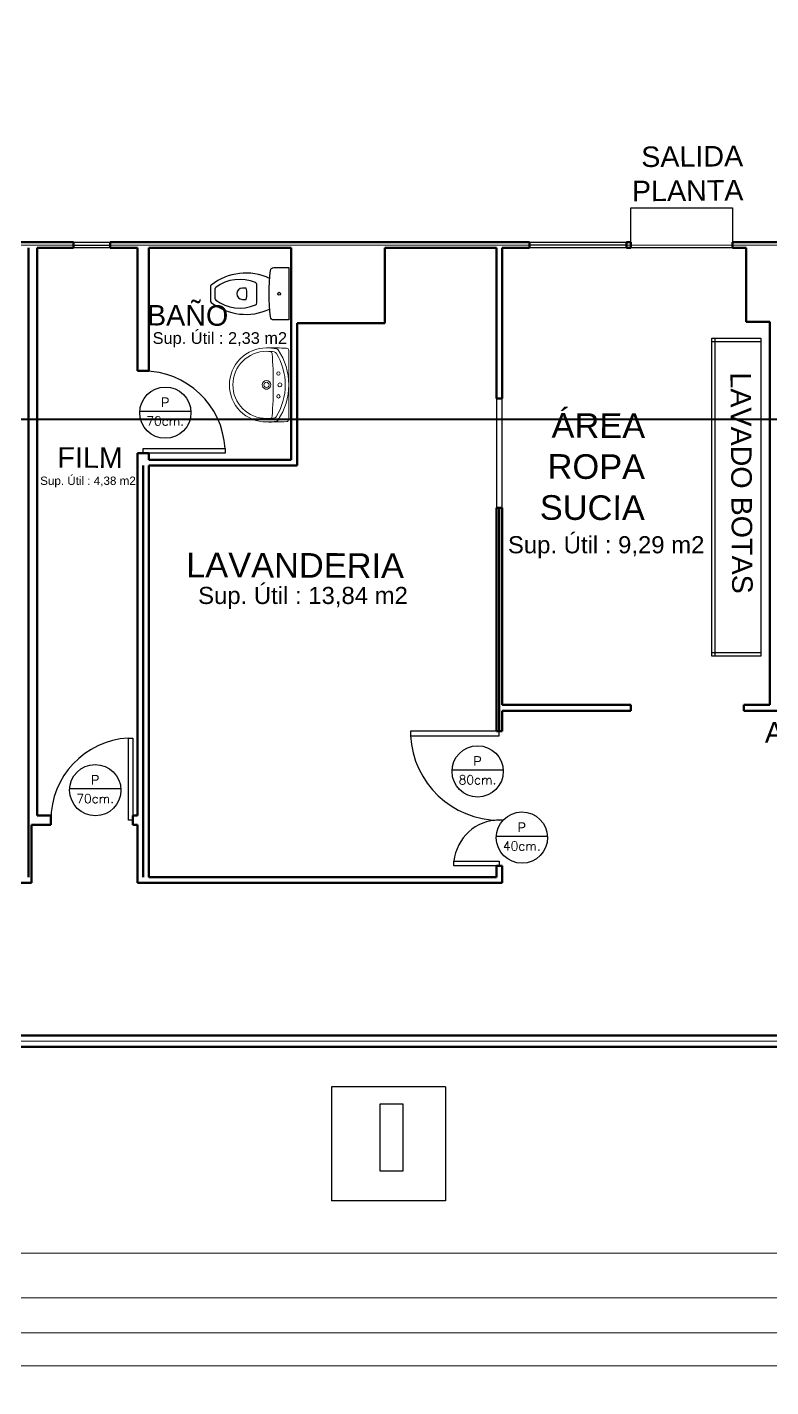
# Model space of a CAD drawing. Header units: inches. Extents: x -955375 to 106222, y -96450 to 64845.
# Drawn here: x 28074 to 34748, y 12388 to 24587 of the extents above; entities that cross this region are included whole.
import ezdxf

# ---------------------------------------------------------------- set-up
doc = ezdxf.new("R2010")
doc.units = ezdxf.units.IN
doc.header["$MEASUREMENT"] = 0
for name, pattern in [('CENTER2', [1.125, 0.75, -0.125, 0.125, -0.125]), ('CONTINUA', [0]), ('HIDDEN', [0.375, 0.25, -0.125])]:
    doc.linetypes.add(name, pattern=pattern)
for name, color, linetype in [('023_MUROS_2', 7, 'Continuous'), ('A_CORTE', 3, 'Continuous'), ('A_TEXTOLOCAL', 3, 'Continuous'), ('cimentacion', 2, 'Continuous'), ('DIBUJO', 2, 'Continuous'), ('VANO-ANTEPECHOS', 250, 'Continuous')]:
    doc.layers.add(name, color=color, linetype=linetype)
doc.layers.add('06 textos y cotas', color=4, linetype='Continuous', lineweight=15)
doc.layers.add('ACHUTECH', color=24, linetype='Continuous', lineweight=18)
doc.styles.add('ROMANS', font='romans')
doc.styles.get("Standard").update_dxf_attribs({"font": 'isocp2.shx'})
doc.styles.add('TEXTO-100', font='romans.shx', dxfattribs={"height": 0.15})
doc.dimstyles.new('SUPERPEQUEÑA', dxfattribs={"dimtxt": 0.1, "dimasz": 0.05, "dimexe": 0.1, "dimexo": 0.15, "dimgap": 0.05, "dimtad": 1, "dimzin": 0, "dimdsep": 46, "dimtxsty": 'Standard', "dimblk1": 'CRUZZ', "dimblk2": 'CRUZZ', "dimsah": 1, "dimcen": 0.03, "dimse1": 1, "dimse2": 1, "dimclrd": 109, "dimclre": 4, "dimclrt": 173, "dimadec": 0, "dimazin": 0, "dimtfac": 1, "dimtix": 1, "dimtmove": 1, "dimatfit": 3, "dimldrblk": 'CRUZZ', "dimfxl": 1, "dimtolj": 1, "dimtzin": 0, "dimlwd": -1, "dimarcsym": 0})

# ---------------------------------------------------------------- blocks, each defined once
blk = doc.blocks.new('A$C7BC51C40')
at = {"color": 7}
blk.add_lwpolyline([(0, 0.325, 0.414214), (0.325, 0, 0.414787), (0.65, 0.325, 0.014657), (0.647, 0.501, 0.402111), (0.627, 0.52), (0.325, 0.52), (0.023, 0.52, 0.402111), (0.003, 0.501, 0.014657), (0, 0.325, 116.767659)], format="xyb", close=True, dxfattribs=at)
for centre in [(0.225, 0.43), (0.425, 0.43)]:
    blk.add_circle(centre, 0.015, dxfattribs=at)
for centre, radius, start, end in [((0.325, -0.04), 0.56, 90, 123.4009), ((0.325, -0.04), 0.53, 90, 121.9487), ((0.325, -0.037), 0.557, 56.5087, 89.998), ((0.325, -0.037), 0.527, 57.9556, 89.9981), ((0.5, 0.325), 0.5, 169.7015, 180), ((0.028, 0.411), 0.02, 123.4009, 169.7015), ((0.5, 0.325), 0.47, 171.3413, 180), ((0.051, 0.354), 0.02, 94.5168, 176.2805), ((0.056, 0.393), 0.02, 121.9487, 171.3413), ((0.325, -3.115), 3.5, 90, 94.5168), ((0.325, 0.325), 0.0375, 90, 270), ((0.325, 0.443), 0.0175, 90, 270), ((0.325, 0.443), 0.0175, 270, 90), ((0.325, -3.092), 3.477, 85.4685, 90), ((0.325, 0.325), 0.0375, 270, 90), ((0.599, 0.354), 0.02, 3.7195, 85.4832), ((0.594, 0.393), 0.02, 8.6587, 58.0513), ((0.15, 0.325), 0.47, 0, 8.6587), ((0.622, 0.411), 0.02, 10.2985, 56.5991), ((0.15, 0.325), 0.5, 360, 10.2985), ((0.325, 0.325), 0.295, 180, 270), ((0.325, 0.325), 0.023, 90, 270), ((0.325, 0.325), 0.023, 270, 90), ((0.325, 0.324), 0.294, 270.0257, 0.1494)]:
    blk.add_arc(centre, radius, start, end, dxfattribs=at)
blk = doc.blocks.new('CRUZ')
at = {"layer": 'DIBUJO', "color": 7, "lineweight": -3}
blk.add_line((0, 0), (0, 0), dxfattribs=at)
blk.add_line((0, 0), (0, 0), dxfattribs=at)
at = {"layer": 'DIBUJO', "color": 7, "lineweight": -3, "const_width": 0.05}
blk.add_lwpolyline([(0, 0, 1), (0, 0, 1)], format="xyb", close=True, dxfattribs=at)
blk = doc.blocks.new('CRUZZ')
at = {"layer": 'DIBUJO', "color": 3, "xscale": 10, "yscale": 10, "zscale": 10}
blk.add_blockref('CRUZ', (0, 0), dxfattribs=at)
blk = doc.blocks.new('*D88')
at = {"layer": 'ACHUTECH', "color": 7, "ltscale": 500, "transparency": 16777216}
blk.add_line((6285, 13588), (39246, 13588), dxfattribs=at)
at = {"layer": 'Defpoints', "color": 0, "linetype": 'CONTINUA', "ltscale": 500, "transparency": 16777216}
for p in [(39246, 15540), (6285, 14241), (39246, 13588)]:
    blk.add_point(p, dxfattribs=at)
at = {"layer": 'ACHUTECH', "color": 7, "linetype": 'CONTINUA', "ltscale": 500, "transparency": 16777216, "xscale": 0.05, "yscale": 0.05, "zscale": 0.05, "rotation": 180}
blk.add_blockref('CRUZZ', (6285, 13588), dxfattribs=at)
at = {"layer": 'ACHUTECH', "color": 7, "linetype": 'CONTINUA', "ltscale": 500, "transparency": 16777216, "xscale": 0.05, "yscale": 0.05, "zscale": 0.05}
blk.add_blockref('CRUZZ', (39246, 13588), dxfattribs=at)
at = {"layer": 'ACHUTECH', "color": 7, "linetype": 'CONTINUA', "lineweight": 13, "ltscale": 500, "transparency": 16777216, "insert": (22766, 13588), "char_height": 0.15, "attachment_point": 5}
blk.add_mtext('\\A1;32960.83', dxfattribs=at)
blk = doc.blocks.new('*D12')
at = {"layer": 'ACHUTECH', "color": 7, "ltscale": 500, "transparency": 16777216}
blk.add_line((6285, 13186), (43394, 13186), dxfattribs=at)
at = {"layer": 'Defpoints', "color": 0, "linetype": 'CONTINUA', "ltscale": 500, "transparency": 16777216}
for p in [(6285, 15340), (43394, 15340), (43394, 13186)]:
    blk.add_point(p, dxfattribs=at)
at = {"layer": 'ACHUTECH', "color": 7, "linetype": 'CONTINUA', "ltscale": 500, "transparency": 16777216, "xscale": 0.05, "yscale": 0.05, "zscale": 0.05, "rotation": 180}
blk.add_blockref('CRUZZ', (6285, 13186), dxfattribs=at)
at = {"layer": 'ACHUTECH', "color": 7, "linetype": 'CONTINUA', "ltscale": 500, "transparency": 16777216, "xscale": 0.05, "yscale": 0.05, "zscale": 0.05}
blk.add_blockref('CRUZZ', (43394, 13186), dxfattribs=at)
at = {"layer": 'ACHUTECH', "color": 7, "linetype": 'CONTINUA', "lineweight": 13, "ltscale": 500, "transparency": 16777216, "insert": (24840, 13186), "char_height": 0.15, "attachment_point": 5}
blk.add_mtext('\\A1;37108.32', dxfattribs=at)
blk = doc.blocks.new('*D27')
at = {"layer": 'ACHUTECH', "color": 7, "ltscale": 500, "transparency": 16777216}
blk.add_line((6132, 12873), (39297, 12873), dxfattribs=at)
at = {"layer": 'Defpoints', "color": 0, "linetype": 'CONTINUA', "ltscale": 500, "transparency": 16777216}
for p in [(39297, 12873), (6132, 12388), (39297, 12388)]:
    blk.add_point(p, dxfattribs=at)
at = {"layer": 'ACHUTECH', "color": 7, "linetype": 'CONTINUA', "ltscale": 500, "transparency": 16777216, "xscale": 0.05, "yscale": 0.05, "zscale": 0.05, "rotation": 180}
blk.add_blockref('CRUZZ', (6132, 12873), dxfattribs=at)
at = {"layer": 'ACHUTECH', "color": 7, "linetype": 'CONTINUA', "ltscale": 500, "transparency": 16777216, "xscale": 0.05, "yscale": 0.05, "zscale": 0.05}
blk.add_blockref('CRUZZ', (39297, 12873), dxfattribs=at)
at = {"layer": 'ACHUTECH', "color": 7, "linetype": 'CONTINUA', "lineweight": 13, "ltscale": 500, "transparency": 16777216, "insert": (22715, 12874), "char_height": 0.15, "attachment_point": 5}
blk.add_mtext('\\A1;33165.39', dxfattribs=at)
blk = doc.blocks.new('*D41')
at = {"layer": 'ACHUTECH', "color": 7, "ltscale": 500, "transparency": 16777216}
blk.add_line((5948, 12576), (93553, 12576), dxfattribs=at)
at = {"layer": 'Defpoints', "color": 0, "linetype": 'CONTINUA', "ltscale": 500, "transparency": 16777216}
for p in [(93553, 16393), (5948, 14041), (93553, 12576)]:
    blk.add_point(p, dxfattribs=at)
at = {"layer": 'ACHUTECH', "color": 7, "linetype": 'CONTINUA', "ltscale": 500, "transparency": 16777216, "xscale": 0.05, "yscale": 0.05, "zscale": 0.05, "rotation": 180}
blk.add_blockref('CRUZZ', (5948, 12576), dxfattribs=at)
at = {"layer": 'ACHUTECH', "color": 7, "linetype": 'CONTINUA', "ltscale": 500, "transparency": 16777216, "xscale": 0.05, "yscale": 0.05, "zscale": 0.05}
blk.add_blockref('CRUZZ', (93553, 12576), dxfattribs=at)
at = {"layer": 'ACHUTECH', "color": 7, "linetype": 'CONTINUA', "lineweight": 13, "ltscale": 500, "transparency": 16777216, "insert": (49751, 12576), "char_height": 0.15, "attachment_point": 5}
blk.add_mtext('\\A1;87605.49', dxfattribs=at)
blk = doc.blocks.new('*D209')
at = {"layer": 'ACHUTECH', "color": 7, "ltscale": 500, "transparency": 16777216}
blk.add_line((95544, 59153), (95544, 15079), dxfattribs=at)
at = {"layer": 'Defpoints', "color": 0, "linetype": 'CONTINUA', "ltscale": 500, "transparency": 16777216}
for p in [(30946, 59153), (85095, 15079), (95544, 15079)]:
    blk.add_point(p, dxfattribs=at)
at = {"layer": 'ACHUTECH', "color": 7, "linetype": 'CONTINUA', "ltscale": 500, "transparency": 16777216, "xscale": 0.05, "yscale": 0.05, "zscale": 0.05}
for p, rotation in [((95544, 59153), 90), ((95544, 15079), 270)]:
    blk.add_blockref('CRUZZ', p, dxfattribs=dict(at, rotation=rotation))
at = {"layer": 'ACHUTECH', "color": 7, "linetype": 'CONTINUA', "lineweight": 13, "ltscale": 500, "transparency": 16777216, "insert": (95544, 37116), "char_height": 0.15, "attachment_point": 5, "rotation": 90}
blk.add_mtext('\\A1;44073.80', dxfattribs=at)

msp = doc.modelspace()

# ---------------------------------------------------------------- linework, layer by layer
at = {"color": 7}
for p, q in [((33492.701, 22658.467), (33492.701, 22965.316)), ((33492.701, 22965.316), (34403.02, 22965.316)), ((34403.02, 22965.316), (34403.02, 22658.467)), ((28491.056, 22658.467), (28818.362, 22658.467)), ((28818.362, 22607.325), (28491.056, 22607.325)), ((32582.381, 22658.467), (33451.787, 22658.467)), ((33451.787, 22607.325), (32582.381, 22607.325)), ((34403.02, 22607.325), (33492.701, 22607.325)), ((34217.833, 21797.872), (34657.65, 21797.872)), ((34217.833, 18944.173), (34217.833, 21797.872)), ((34217.833, 21767.187), (34657.65, 21767.187)), ((34248.518, 18944.173), (34248.518, 21797.872)), ((34657.65, 21797.872), (34657.65, 18944.173)), ((32285.76, 21257.188), (32285.76, 20275.27)), ((32336.901, 20275.27), (32336.901, 21257.188)), ((29543.008, 21139.695), (29084.303, 21139.695)), ((34657.65, 18974.858), (34217.833, 18974.858)), ((34657.65, 18944.173), (34217.833, 18944.173)), ((32345.935, 17920.829), (31887.23, 17920.829)), ((28914.342, 17752.673), (28455.637, 17752.673)), ((32742.995, 17326.87), (32284.29, 17326.87)), ((30805.479, 15079.522), (30805.479, 14056.691)), ((31828.31, 15079.522), (30805.479, 15079.522)), ((31828.31, 15079.522), (31828.31, 14056.691)), ((31828.31, 14056.691), (30805.479, 14056.691))]:
    msp.add_line(p, q, dxfattribs=at)
msp.add_lwpolyline([(30250.222, 22333.876, 0.282053816), (29725.858, 22273.661, 0.230622843), (29718.01, 22257.553), (29718.01, 22134.034, 0.230622843), (29725.858, 22117.926, 0.282053816), (30250.222, 22057.711)], format="xyb", dxfattribs=at)
for points in [[(30121.845, 22095.156, 0.3019671), (30134.378, 22114.016), (30134.378, 22277.572, 0.3019671), (30121.845, 22296.431, 0.265730342), (29767.145, 22253.049, 0.236686549), (29758.924, 22236.655), (29758.924, 22154.932, 0.236686549), (29767.145, 22138.538, 0.265730342)], [(30257.193, 22404.009, -0.379717004), (30287.66, 22431.045), (30423.764, 22431.045), (30423.764, 21960.542), (30287.66, 21960.542, -0.379717004), (30257.193, 21987.578, -0.05966943)], [(30005.776, 22144.652), (30039.572, 22144.652, 0.131931323), (30039.572, 22246.935), (30005.776, 22246.935, 1)]]:
    msp.add_lwpolyline(points, format="xyb", close=True, dxfattribs=at)
msp.add_circle((30336, 22195.594), 12.991, dxfattribs=at)
for centre, radius, start, end in [((31995.719, 22195.794), 1750.951, 172.2786043, 172.2821005), ((29114.983, 20766.229), 736.438, 3.1847385, 90), ((29022.928, 17473.224), 736.438, 93.1847385, 180), ((32311.331, 18270.521), 797.808, 182.9395345, 270), ((32311.331, 17063.58), 409.132, 90, 174.2608295)]:
    msp.add_arc(centre, radius, start, end, dxfattribs=at)
for centre in [(29314.105, 21128.638), (32117.033, 17909.773), (28685.44, 17741.617), (32514.093, 17315.814)]:
    msp.add_ellipse(centre, major_axis=(162.683, 162.683), ratio=0.999999997, start_param=5.502992482, end_param=11.786177789, dxfattribs=at)
at = {"layer": '023_MUROS_2', "color": 7, "lineweight": 50}
for p, q in [((9251.601, 22658.467), (28491.056, 22658.467)), ((28087.038, 16961.297), (28087.038, 22607.325)), ((28491.056, 22607.325), (28163.75, 22607.325)), ((28163.75, 22607.325), (28163.75, 17514.648)), ((28491.056, 22658.467), (28491.056, 22607.325)), ((28818.362, 22607.325), (28818.362, 22658.467)), ((28818.362, 22658.467), (32582.381, 22658.467)), ((28818.362, 22607.325), (29063.841, 22607.325)), ((29063.841, 21502.667), (29063.841, 22607.325)), ((29166.125, 21502.667), (29166.125, 22607.325)), ((29166.125, 22607.325), (30444.664, 22607.325)), ((30444.664, 20704.859), (30444.664, 22607.325)), ((31283.385, 21932.256), (31283.385, 22607.325)), ((31283.385, 22607.325), (32285.76, 22607.325)), ((32285.76, 21257.188), (32285.76, 22607.325)), ((32336.901, 21257.188), (32336.901, 22607.325)), ((32582.381, 22607.325), (32336.901, 22607.325)), ((32582.381, 22607.325), (32582.381, 22658.467)), ((33451.787, 22607.325), (33451.787, 22658.467)), ((33451.787, 22658.467), (33492.701, 22658.467)), ((33492.701, 22607.325), (33451.787, 22607.325)), ((33492.701, 22607.325), (33492.701, 22658.467)), ((34403.02, 22607.325), (34403.02, 22658.467)), ((34403.02, 22658.467), (37389.688, 22658.467)), ((34403.02, 22607.325), (34525.76, 22607.325)), ((34525.76, 21942.485), (34525.76, 22607.325)), ((30495.805, 20653.717), (30495.805, 21932.256)), ((30495.805, 21932.256), (31283.385, 21932.256)), ((34525.76, 21942.485), (34740.555, 21942.485)), ((34740.555, 18505.772), (34740.555, 21942.485)), ((29063.841, 21502.667), (29166.125, 21502.667)), ((32285.76, 21257.188), (32336.901, 21257.188)), ((29063.841, 20766.229), (29166.125, 20766.229)), ((29063.841, 17514.648), (29063.841, 20766.229)), ((29166.125, 20704.859), (29166.125, 20766.229)), ((29114.983, 16961.297), (29114.983, 20653.717)), ((29166.125, 20704.859), (30444.664, 20704.859)), ((29166.125, 16961.297), (29166.125, 20653.717)), ((29166.125, 20653.717), (30495.805, 20653.717)), ((32285.76, 18270.521), (32285.76, 20275.27)), ((32285.76, 20275.27), (32336.901, 20275.27)), ((32311.331, 18270.521), (32311.331, 20275.27)), ((32336.901, 18505.772), (32336.901, 20275.27)), ((32336.901, 18505.772), (33492.701, 18505.772)), ((32336.901, 18270.521), (32336.901, 18454.63)), ((32336.901, 18454.63), (33492.701, 18454.63)), ((33492.701, 18454.63), (33492.701, 18505.772)), ((34505.304, 18454.63), (34505.304, 18505.772)), ((34505.304, 18505.772), (34740.555, 18505.772)), ((34505.304, 18505.772), (34505.304, 18454.63)), ((34505.304, 18454.63), (34853.066, 18454.63)), ((32336.901, 18270.521), (32285.76, 18270.521)), ((28163.75, 17514.648), (28286.49, 17514.648)), ((28286.49, 17514.648), (28286.49, 17431.799)), ((29022.928, 17514.648), (29022.928, 17431.799)), ((29022.928, 17514.648), (29063.841, 17514.648)), ((28286.49, 17431.799), (28112.608, 17431.799)), ((28112.608, 17431.799), (28112.608, 16910.155)), ((29022.928, 17431.799), (29063.841, 17431.799)), ((29063.841, 17431.799), (29063.841, 16910.155)), ((29166.125, 16961.297), (32285.76, 16961.297)), ((32285.76, 16961.297), (32285.76, 17063.58)), ((32336.901, 17063.58), (32285.76, 17063.58)), ((32336.901, 16910.155), (32336.901, 17063.58)), ((28112.608, 16910.155), (26895.439, 16910.155)), ((29063.841, 16910.155), (32336.901, 16910.155)), ((19469.685, 15539.561), (36325.943, 15539.561)), ((19592.424, 15437.278), (36325.943, 15437.278))]:
    msp.add_line(p, q, dxfattribs=at)
at = {"layer": '06 textos y cotas', "color": 7, "linetype": 'CENTER2', "lineweight": 5}
for p, q in [((46748.593, 22632.896), (3867.531, 22632.896)), ((3867.531, 15488.42), (47024.758, 15488.42))]:
    msp.add_line(p, q, dxfattribs=at)
at = {"layer": 'A_CORTE', "color": 7, "linetype": 'HIDDEN', "lineweight": 40, "ltscale": 3}
msp.add_line((2346.943, 21071.412), (41461, 21071.412), dxfattribs=at)
at = {"layer": 'A_TEXTOLOCAL', "color": 7, "lineweight": 30}
for p, q in [((28491.056, 22632.896), (28818.362, 22632.896)), ((33451.787, 22632.896), (32582.381, 22632.896)), ((29114.983, 20766.229), (29114.983, 20807.142)), ((29114.983, 20807.142), (29851.421, 20807.142)), ((29851.421, 20766.229), (29114.983, 20766.229)), ((29851.421, 20807.142), (29851.421, 20766.229)), ((28982.015, 17473.224), (28982.015, 18209.662)), ((28982.015, 18209.662), (29022.928, 18209.662)), ((29022.928, 18209.662), (29022.928, 17473.224)), ((32311.331, 18270.521), (31513.522, 18270.521)), ((31513.522, 18270.521), (31513.522, 18229.607)), ((31513.522, 18229.607), (32311.331, 18229.607)), ((32311.331, 18229.607), (32311.331, 18270.521)), ((29022.928, 17473.224), (28982.015, 17473.224)), ((31902.198, 17063.58), (31902.198, 17104.493)), ((31902.198, 17104.493), (32311.331, 17104.493)), ((32311.331, 17104.493), (32311.331, 17063.58)), ((32311.331, 17063.58), (31902.198, 17063.58)), ((31241.011, 14925.863), (31445.577, 14925.863)), ((31241.011, 14322.392), (31241.011, 14925.863)), ((31445.577, 14925.863), (31445.577, 14322.392)), ((31445.577, 14322.392), (31241.011, 14322.392))]:
    msp.add_line(p, q, dxfattribs=at)
at = {"layer": 'VANO-ANTEPECHOS', "color": 7}
msp.add_line((32336.901, 17472.712), (32285.76, 17472.712), dxfattribs=at)

# ---------------------------------------------------------------- block references
at = {"layer": 'ACHUTECH', "color": 7, "linetype": 'CONTINUA', "lineweight": 13, "ltscale": 500, "xscale": 1022.831221183081, "yscale": 1022.831221183081, "zscale": 1022.831221183081, "rotation": 270}
msp.add_blockref('A$C7BC51C40', (29889.333, 21709.843), dxfattribs=at)

# ---------------------------------------------------------------- texts
at = {"color": 7, "attachment_point": 7}
for s, insert, char_height, width in [('{\\fArial|b0|i0|c0|p34;Sup. Útil : 2,33 m2}', (29200.086, 21714.14), 104.99837, 1713.00242), ('{\\fArial|b0|i0|c0|p34;Sup. Útil : 4,38 m2}', (28190.616, 20457.974), 74.69566, 1218.62703), ('{\\fArial|b0|i0|c0|p34;Sup. Útil : 9,29 m2}', (32388.715, 19820.595), 153.42468, 2503.05656), ('{\\fArial|b0|i0|c0|p34;Sup. Útil : 13,84 m2}', (29608.379, 19365.734), 153.42468, 2503.05656)]:
    msp.add_mtext(s, dxfattribs=dict(at, insert=insert, char_height=char_height, width=width))
at = {"color": 7, "lineweight": 30, "char_height": 86.99218, "width": 8943.08379, "attachment_point": 3}
for insert in [(29351.634, 21266.098), (32154.561, 18047.233), (28722.968, 17879.077), (32551.622, 17453.273)]:
    msp.add_mtext('{\\Figes1003|c0;P }', dxfattribs=dict(at, insert=insert))
at = {"layer": '023_MUROS_2', "color": 7, "lineweight": 50, "insert": (35779.324, 18360.522), "char_height": 184.10962, "width": 4614.73999, "attachment_point": 3, "rotation": 0.4541111, "style": 'TEXTO-100'}
msp.add_mtext('{\\fArial|b0|i0|c0|p34;ACCESO \\PPLANTA}', dxfattribs=at)
at = {"layer": 'A_TEXTOLOCAL', "color": 7, "attachment_point": 3, "style": 'TEXTO-100'}
for s, insert, char_height, width, rotation in [('{\\fArial|b0|i0|c0|p34;SALIDA \\PPLANTA}', (34498.889, 23523.553), 184.10962, 4614.73999, 0.4541111), ('{\\fArial|b0|i0|c0|p34;BAÑO}', (29879.126, 22092.286), 184.10962, 4924.44823, 359.7791332), ('{\\fArial|b0|i0|c0|p34;LAVADO BOTAS}', (34585.347, 19504.673), 184.10962, 4614.73999, 270.4541111), ('{\\fArial|b0|i0|c0|p34;ÁREA\\PROPA\\PSUCIA}', (33621.217, 21121.71), 220.93154, 5909.33788, 359.7791332), ('{\\fArial|b0|i0|c0|p34;FILM}', (28931.929, 20816.836), 184.10962, 4924.44823, 359.7791332), ('{\\fArial|b0|i0|c0|p34;LAVANDERIA}', (31456.517, 19865.71), 220.93154, 5909.33788, 359.7791332)]:
    msp.add_mtext(s, dxfattribs=dict(at, insert=insert, char_height=char_height, width=width, rotation=rotation))
at = {"layer": 'cimentacion', "color": 7, "lineweight": 18, "ltscale": 0.3, "style": 'ROMANS', "width": 0.995455}
for s, p in [('70cm.', (29143.848, 21012.701)), ('80cm.', (31946.775, 17793.836)), ('70cm.', (28515.182, 17625.68)), ('40cm.', (32343.835, 17199.877))]:
    msp.add_text(s, height=81.0082, dxfattribs=at).set_placement(p)

# ---------------------------------------------------------------- dimensions: what is measured, and where the dimension line sits
at = {"layer": 'ACHUTECH', "color": 7, "linetype": 'CONTINUA', "lineweight": 13, "ltscale": 500}
dim = msp.add_linear_dim(base=(95544.065, 15079.287), p1=(30945.851, 59153.085), p2=(85094.536, 15079.287), angle=90, dimstyle='SUPERPEQUEÑA', override={"dimtxt": 0.15, "dimgap": 0.02, "dimclrd": 7, "dimclrt": 7, "dimfxl": 0.2}, dxfattribs=at)
dim.commit()
dim.dimension.update_dxf_attribs({"geometry": '*D209', "text_midpoint": (95543.97, 37116.186)})
for base, p1, p2, picture, middle in [((93553.35, 12576.202), (5947.856, 14040.978), (93553.35, 16393.49), '*D41', (49750.603, 12576.297)), ((39246.218, 13588.068), (6285.39, 14240.566), (39246.218, 15539.561), '*D88', (22765.804, 13588.163)), ((43393.707, 13185.584), (6285.39, 15339.973), (43393.707, 15339.973), '*D12', (24839.548, 13185.679)), ((39297.359, 12873.415), (6131.965, 12388.439), (39297.359, 12388.439), '*D27', (22714.662, 12873.51))]:
    dim = msp.add_linear_dim(base=base, p1=p1, p2=p2, dimstyle='SUPERPEQUEÑA', override={"dimtxt": 0.15, "dimgap": 0.02, "dimclrd": 7, "dimclrt": 7, "dimfxl": 0.2}, dxfattribs=at)
    dim.commit()
    dim.dimension.update_dxf_attribs({"geometry": picture, "text_midpoint": middle})

doc.saveas('drawing.dxf')
